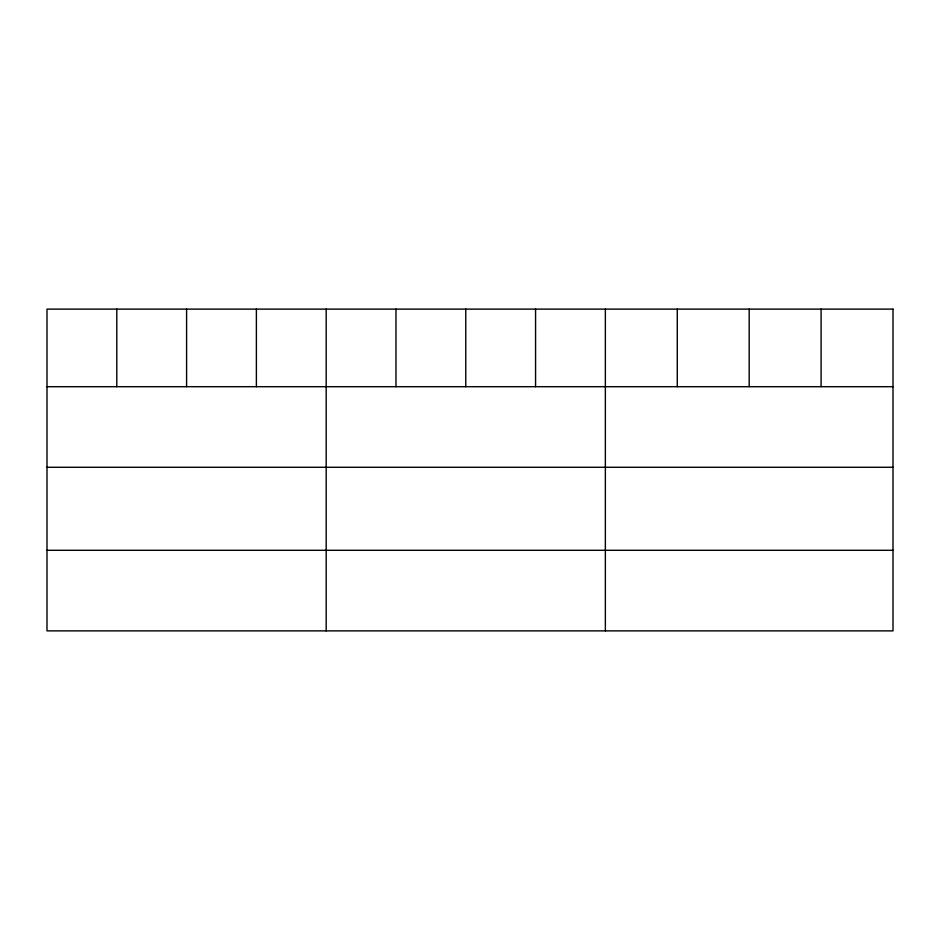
<?xml version="1.0" encoding="UTF-8"?>
<svg xmlns="http://www.w3.org/2000/svg" width="940" height="940" viewBox="0 0 940 940"><rect width="100%" height="100%" fill="white"/><g stroke="black" fill="none" stroke-linecap="round" stroke-linejoin="round"><path stroke-width="1.41" d="M47 386.693L893 386.693M47 467.274L893 467.274M47 550.299L893 550.299M821.09 309.119L821.09 386.693M749.18 309.119L749.18 386.693M677.27 309.119L677.27 386.693M605.36 309.119L605.36 630.881M535.565 309.119L535.565 386.693M465.77 309.119L465.77 386.693M395.975 309.119L395.975 386.693M326.18 309.119L326.18 630.881M256.385 309.119L256.385 386.693M186.59 309.119L186.59 386.693M116.795 309.119L116.795 386.693M893 309.119L47 309.119L47 630.881L893 630.881L893 309.119"/></g></svg>
